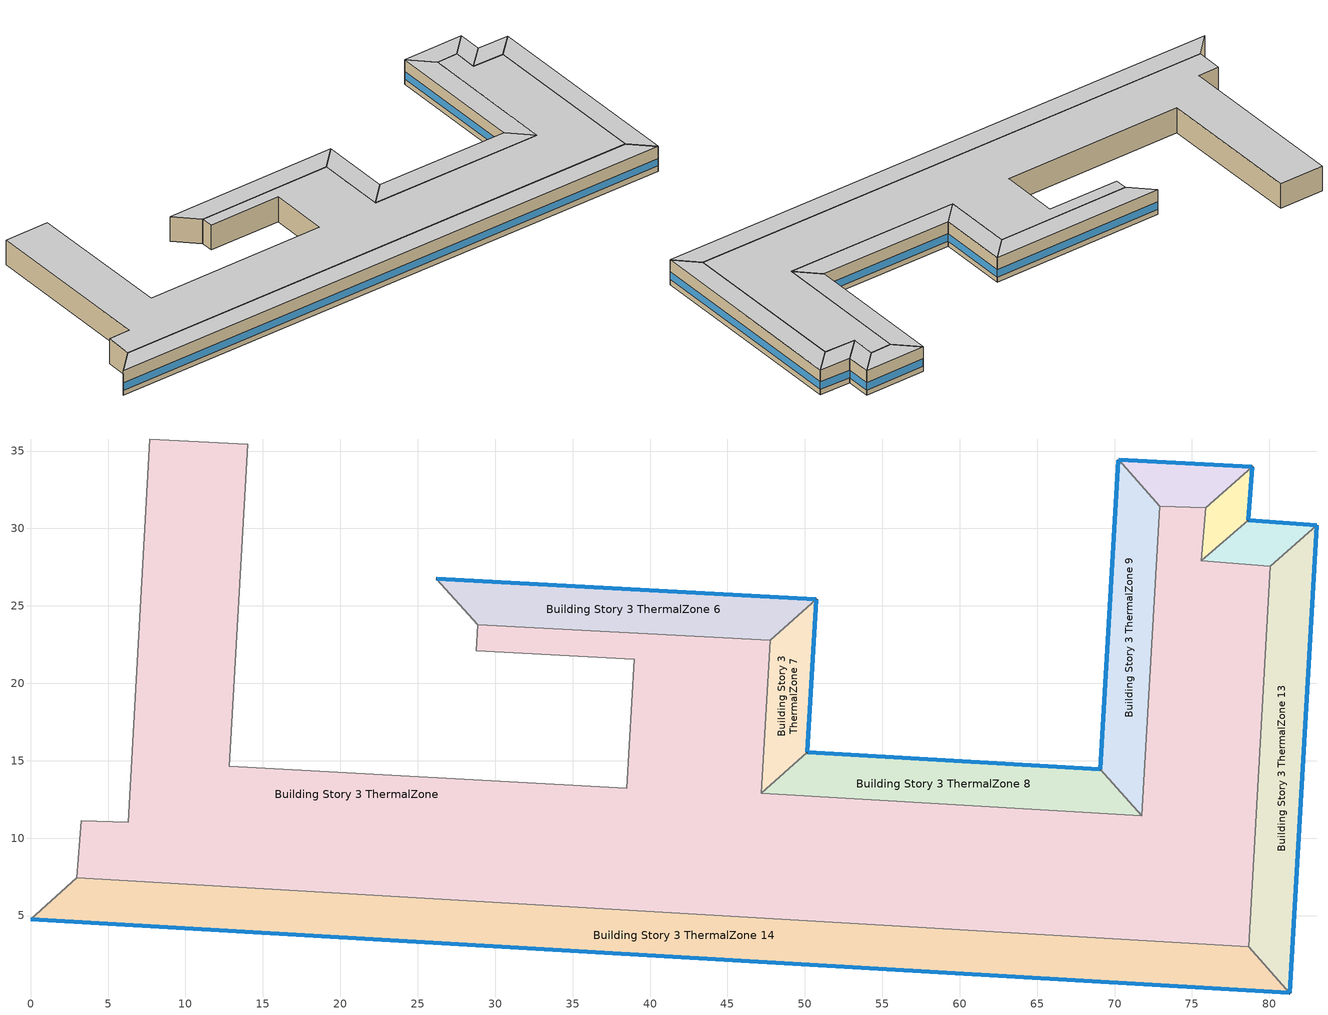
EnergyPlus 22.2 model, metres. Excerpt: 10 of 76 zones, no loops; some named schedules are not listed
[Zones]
Building Story 3 ThermalZone
 floor adiabatic (Typical Interior Ceiling): 14.02,35.43 12.84,14.66 38.5,13.22 39,21.54 28.77,22.1 28.88,23.78 47.76,22.77 47.17,12.89 71.74,11.45 72.92,31.45 75.88,31.34 75.6,27.93 80.06,27.57 78.65,2.99 2.99,7.43 3.27,11.14 6.29,11.04 7.69,35.78 z7.2
 wall adiabatic (Typical Interior Wall): 12.84,14.66 14.02,35.43 7.69,35.78 6.29,11.04 3.27,11.14 2.99,7.43 78.65,2.99 80.06,27.57 75.6,27.93 75.88,31.34 72.92,31.45 71.74,11.45 47.17,12.89 47.76,22.77 28.88,23.78 28.77,22.1 39,21.54 38.5,13.22 12.84,14.66 z7.2:10.8
 ceiling adiabatic (Typical Interior Ceiling): 7.69,35.78 6.29,11.04 3.27,11.14 2.99,7.43 78.65,2.99 80.06,27.57 75.6,27.93 75.88,31.34 72.92,31.45 71.74,11.45 47.17,12.89 47.76,22.77 28.88,23.78 28.77,22.1 39,21.54 38.5,13.22 12.84,14.66 14.02,35.43 z10.8
Building Story 3 ThermalZone 10
 floor adiabatic (Typical Interior Ceiling): 70.26,34.43 78.88,33.98 75.88,31.34 72.92,31.45 z7.2
 wall outside (Typical Insulated Steel Framed Exterior Wall R-12.99): 78.88,33.98 70.26,34.43 z7.2:10.8
 wall adiabatic (Typical Interior Wall): 70.26,34.43 72.92,31.45 75.88,31.34 78.88,33.98 z7.2:10.8
 window (U 0.55 SHGC 0.25): 78.85,33.99 70.28,34.43 z7.96:9.05
 ceiling adiabatic (Typical Interior Ceiling): 72.92,31.45 75.88,31.34 78.88,33.98 70.26,34.43 z10.8
Building Story 3 ThermalZone 11
 floor adiabatic (Typical Interior Ceiling): 78.88,33.98 78.63,30.54 75.6,27.93 75.88,31.34 z7.2
 wall outside (Typical Insulated Steel Framed Exterior Wall R-12.99): 78.63,30.54 78.88,33.98 z7.2:10.8
 wall adiabatic (Typical Interior Wall): 78.88,33.98 75.88,31.34 75.6,27.93 78.63,30.54 z7.2:10.8
 window (U 0.55 SHGC 0.25): 78.63,30.57 78.88,33.96 z7.96:9.06
 ceiling adiabatic (Typical Interior Ceiling): 75.88,31.34 75.6,27.93 78.63,30.54 78.88,33.98 z10.8
Building Story 3 ThermalZone 12
 floor adiabatic (Typical Interior Ceiling): 78.63,30.54 83.07,30.21 80.06,27.57 75.6,27.93 z7.2
 wall outside (Typical Insulated Steel Framed Exterior Wall R-12.99): 83.07,30.21 78.63,30.54 z7.2:10.8
 wall adiabatic (Typical Interior Wall): 78.63,30.54 75.6,27.93 80.06,27.57 83.07,30.21 z7.2:10.8
 window (U 0.55 SHGC 0.25): 83.04,30.21 78.65,30.54 z7.96:9.05
 ceiling adiabatic (Typical Interior Ceiling): 75.6,27.93 80.06,27.57 83.07,30.21 78.63,30.54 z10.8
Building Story 3 ThermalZone 13
 floor adiabatic (Typical Interior Ceiling): 83.07,30.21 81.31,0 78.65,2.99 80.06,27.57 z7.2
 wall outside (Typical Insulated Steel Framed Exterior Wall R-12.99): 81.31,0 83.07,30.21 z7.2:10.8
 wall adiabatic (Typical Interior Wall): 83.07,30.21 80.06,27.57 78.65,2.99 81.31,0 z7.2:10.8
 window (U 0.55 SHGC 0.25): 81.31,0.03 83.07,30.18 z7.96:9.04
 ceiling adiabatic (Typical Interior Ceiling): 80.06,27.57 78.65,2.99 81.31,0 83.07,30.21 z10.8
Building Story 3 ThermalZone 14
 floor adiabatic (Typical Interior Ceiling): 81.31,0 0,4.78 2.99,7.43 78.65,2.99 z7.2
 wall outside (Typical Insulated Steel Framed Exterior Wall R-12.99): 0,4.78 81.31,0 z7.2:10.8
 wall adiabatic (Typical Interior Wall): 81.31,0 78.65,2.99 2.99,7.43 0,4.78 z7.2:10.8
 window (U 0.55 SHGC 0.25): 0.03,4.77 81.28,0 z7.96:9.04
 ceiling adiabatic (Typical Interior Ceiling): 78.65,2.99 2.99,7.43 0,4.78 81.31,0 z10.8
Building Story 3 ThermalZone 6
 floor adiabatic (Typical Interior Ceiling): 26.21,26.77 50.74,25.43 47.76,22.77 28.88,23.78 z7.2
 wall outside (Typical Insulated Steel Framed Exterior Wall R-12.99): 50.74,25.43 26.21,26.77 z7.2:10.8
 wall adiabatic (Typical Interior Wall): 26.21,26.77 28.88,23.78 47.76,22.77 50.74,25.43 z7.2:10.8
 window (U 0.55 SHGC 0.25): 50.72,25.43 26.23,26.76 z7.96:9.04
 ceiling adiabatic (Typical Interior Ceiling): 28.88,23.78 47.76,22.77 50.74,25.43 26.21,26.77 z10.8
Building Story 3 ThermalZone 7
 floor adiabatic (Typical Interior Ceiling): 50.74,25.43 50.16,15.55 47.17,12.89 47.76,22.77 z7.2
 wall outside (Typical Insulated Steel Framed Exterior Wall R-12.99): 50.16,15.55 50.74,25.43 z7.2:10.8
 wall adiabatic (Typical Interior Wall): 50.74,25.43 47.76,22.77 47.17,12.89 50.16,15.55 z7.2:10.8
 window (U 0.55 SHGC 0.25): 50.16,15.57 50.74,25.41 z7.96:9.05
 ceiling adiabatic (Typical Interior Ceiling): 47.76,22.77 47.17,12.89 50.16,15.55 50.74,25.43 z10.8
Building Story 3 ThermalZone 8
 floor adiabatic (Typical Interior Ceiling): 50.16,15.55 69.08,14.44 71.74,11.45 47.17,12.89 z7.2
 wall outside (Typical Insulated Steel Framed Exterior Wall R-12.99): 69.08,14.44 50.16,15.55 z7.2:10.8
 wall adiabatic (Typical Interior Wall): 50.16,15.55 47.17,12.89 71.74,11.45 69.08,14.44 z7.2:10.8
 window (U 0.55 SHGC 0.25): 69.06,14.44 50.18,15.55 z7.96:9.04
 ceiling adiabatic (Typical Interior Ceiling): 47.17,12.89 71.74,11.45 69.08,14.44 50.16,15.55 z10.8
Building Story 3 ThermalZone 9
 floor adiabatic (Typical Interior Ceiling): 69.08,14.44 70.26,34.43 72.92,31.45 71.74,11.45 z7.2
 wall outside (Typical Insulated Steel Framed Exterior Wall R-12.99): 70.26,34.43 69.08,14.44 z7.2:10.8
 wall adiabatic (Typical Interior Wall): 69.08,14.44 71.74,11.45 72.92,31.45 70.26,34.43 z7.2:10.8
 window (U 0.55 SHGC 0.25): 70.25,34.4 69.08,14.46 z7.96:9.04
 ceiling adiabatic (Typical Interior Ceiling): 71.74,11.45 72.92,31.45 70.26,34.43 69.08,14.44 z10.8
[Building]
bld_37: Terrain=City
[Site:Location]
Jack Northrop Fld H_CA_USA: Latitude {deg}=41.3121; Longitude {deg}=-105.582; Time Zone {hr}=-8; Elevation {m}=21
[Site:GroundTemperature:FCfactorMethod]
January Ground Temperature {C}=18.8; February Ground Temperature {C}=14.3; March Ground Temperature {C}=13.6; April Ground Temperature {C}=13.2; May Ground Temperature {C}=13.3; June Ground Temperature {C}=12.6; July Ground Temperature {C}=15.3; August Ground Temperature {C}=15.6; September Ground Temperature {C}=17.7; October Ground Temperature {C}=19.4; November Ground Temperature {C}=19.7; December Ground Temperature {C}=18.5
[Site:WaterMainsTemperature]
Calculation Method=Correlation; Annual Average Outdoor Air Temperature {C}=8.96667; Maximum Difference In Monthly Average Outdoor Air Temperatures {deltaC}=26.2
[SizingPeriod:DesignDay] Day of Month=21; Dry-Bulb Temperature Range Modifier Type=DefaultMultipliers; Humidity Condition Type=Wetbulb; Barometric Pressure {Pa}=98769; Rain Indicator=No; Snow Indicator=No; Daylight Saving Time Indicator=No; Begin Environment Reset Mode=FullResetAtBeginEnvironment
Name | Month | Day Type | Maximum Dry-Bulb Temperature {C} | Daily Dry-Bulb Temperature Range {deltaC} | Wetbulb or DewPoint at Maximum Dry-Bulb {C} | Wind Speed {m/s} | Wind Direction {deg} | Solar Model Indicator | ASHRAE Clear Sky Optical Depth for Beam Irradiance (taub) | ASHRAE Clear Sky Optical Depth for Diffuse Irradiance (taud) | Sky Clearness
Buffalo Niagara Intl Ap Ann Clg .4% Condns DB=>MWB 1 | 7 | SummerDesignDay | 30.3 | 9.3 | 21.8 | 5.7 | 240 | ASHRAETau | 0.462 | 2.001
Buffalo Niagara Intl Ap Ann Clg .4% Condns WB=>MDB 1 | 7 | SummerDesignDay | 27.8 | 9.3 | 23.8 | 5.7 | 240 | ASHRAETau | 0.462 | 2.001
Buffalo Niagara Intl Ap Ann Htg 99.6% Condns DB 1 | 1 | WinterDesignDay | -16.3 | 0 | -16.3 | 5.1 | 270 | ASHRAEClearSky |  |  | 0
[Material] Thermal Absorptance=0.9; Solar Absorptance=0.7
Name | Roughness | Thickness {m} | Conductivity {W/m-K} | Density {kg/m3} | Specific Heat {J/kg-K} | Visible Absorptance
100mm Normalweight concrete floor | MediumRough | 0.1016 | 2.31045 | 2322 | 832.557 | 0.7
25mm Stucco | Smooth | 0.0254 | 0.72 | 1856 | 840 | 0.7
5/8 in. Gypsum Board | MediumSmooth | 0.0159 | 0.16 | 800 | 1090 | 0.7
G01 13mm gypsum board | Smooth | 0.0127 | 0.160031 | 800.001 | 1090.73 | 0.5
Std Wood 6inch 1; Std Wood 6inch 2 | MediumSmooth | 0.15 | 0.12 | 540 | 1210 | 0.7
[Material:NoMass] Roughness=Smooth; Thermal Absorptance=0.9; Solar Absorptance=0.7
Name | Thermal Resistance {m2-K/W} | Visible Absorptance
CP02 CARPET PAD | 0.21648 | 0.8
Typical Insulation R-10.81 | 1.90342 | 0.7
[WindowMaterial:Gas]
Gap_1_W_0_0032: Gas Type=Air; Thickness {m}=0.0032
[WindowMaterial:Glazing] Optical Data Type=SpectralAverage; Infrared Transmittance at Normal Incidence=0; Back Side Infrared Hemispherical Emissivity=0.84; Conductivity {W/m-K}=1; Dirt Correction Factor for Solar and Visible Transmittance=1; Solar Diffusing=No
Name | Thickness {m} | Solar Transmittance at Normal Incidence | Front Side Solar Reflectance at Normal Incidence | Back Side Solar Reflectance at Normal Incidence | Visible Transmittance at Normal Incidence | Front Side Visible Reflectance at Normal Incidence | Back Side Visible Reflectance at Normal Incidence | Front Side Infrared Hemispherical Emissivity
Glass_2022F_LayerAvg | 0.0039 | 0.355897 | 0.394095 | 0.265645 | 0.677694 | 0.042734 | 0.05547 | 0.046
Glass_2175_LayerAvg | 0.0086 | 0.167758 | 0.217606 | 0.437978 | 0.416044 | 0.078729 | 0.10654 | 0.84
[Construction]
InteriorFurnishings 1: Std Wood 6inch 1
InteriorFurnishings 2: Std Wood 6inch 2
Typical Insulated Steel Framed Exterior Wall R-12.99: 25mm Stucco, 5/8 in. Gypsum Board, Typical Insulation R-10.81, 5/8 in. Gypsum Board
Typical Interior Ceiling: CP02 CARPET PAD, 100mm Normalweight concrete floor
Typical Interior Wall: G01 13mm gypsum board, G01 13mm gypsum board
U 0.55 SHGC 0.25: Glass_2175_LayerAvg, Gap_1_W_0_0032, Glass_2022F_LayerAvg
[Zone] Multiplier=1; Part of Total Floor Area=Yes
Building Story 3 ThermalZone; Building Story 3 ThermalZone 10; Building Story 3 ThermalZone 11; Building Story 3 ThermalZone 12; Building Story 3 ThermalZone 13; Building Story 3 ThermalZone 14; Building Story 3 ThermalZone 6; Building Story 3 ThermalZone 7; Building Story 3 ThermalZone 8; Building Story 3 ThermalZone 9
[Space] Space Type=Story Mid2 Blended Space Type
Name | Zone
Building Story 3 Space | Building Story 3 ThermalZone
Building Story 3 Space 10 | Building Story 3 ThermalZone 10
Building Story 3 Space 11 | Building Story 3 ThermalZone 11
Building Story 3 Space 12 | Building Story 3 ThermalZone 12
Building Story 3 Space 13 | Building Story 3 ThermalZone 13
Building Story 3 Space 14 | Building Story 3 ThermalZone 14
Building Story 3 Space 6 | Building Story 3 ThermalZone 6
Building Story 3 Space 7 | Building Story 3 ThermalZone 7
Building Story 3 Space 8 | Building Story 3 ThermalZone 8
Building Story 3 Space 9 | Building Story 3 ThermalZone 9
[SpaceList]
Story Mid2 Blended Space Type: Building Story 3 Space 6, Building Story 3 Space 9, Building Story 3 Space 14, Building Story 3 Space 16, Building Story 3 Space 17, Building Story 3 Space 15, Building Story 3 Space 8, Building Story 3 Space 3, Building Story 3 Space 7, Building Story 3 Space 5, Building Story 3 Space 4, Building Story 3 Space 11, Building Story 3 Space 10, Building Story 3 Space 2, Building Story 3 Space 13, Building Story 3 Space 18, Building Story 3 Space 1, Building Story 3 Space, Building Story 3 Space 12
[InternalMass]
Name | Construction | Zone or ZoneList | Space or SpaceList | Surface Area {m2}
Building Story 3 Space 6 Office WholeBuilding - Lg Office A  - Story Mid2 Mass; Building Story 3 Space 6 Office WholeBuilding - Lg Office C  - Story Mid2 Mass | InteriorFurnishings 1 | Building Story 3 ThermalZone 6 | Building Story 3 Space 6 | 7.6112
Building Story 3 Space 9 Office WholeBuilding - Lg Office A  - Story Mid2 Mass; Building Story 3 Space 9 Office WholeBuilding - Lg Office C  - Story Mid2 Mass | InteriorFurnishings 1 | Building Story 3 ThermalZone 9 | Building Story 3 Space 9 | 7.03022
Building Story 3 Space 14 Office WholeBuilding - Lg Office A  - Story Mid2 Mass; Building Story 3 Space 14 Office WholeBuilding - Lg Office C  - Story Mid2 Mass | InteriorFurnishings 1 | Building Story 3 ThermalZone 14 | Building Story 3 Space 14 | 27.5058
Building Story 3 Space 8 Office WholeBuilding - Lg Office A  - Story Mid2 Mass; Building Story 3 Space 8 Office WholeBuilding - Lg Office C  - Story Mid2 Mass | InteriorFurnishings 1 | Building Story 3 ThermalZone 8 | Building Story 3 Space 8 | 7.62982
Building Story 3 Space 7 Office WholeBuilding - Lg Office A  - Story Mid2 Mass; Building Story 3 Space 7 Office WholeBuilding - Lg Office C  - Story Mid2 Mass | InteriorFurnishings 1 | Building Story 3 ThermalZone 7 | Building Story 3 Space 7 | 3.46132
Building Story 3 Space 11 Office WholeBuilding - Lg Office A  - Story Mid2 Mass; Building Story 3 Space 11 Office WholeBuilding - Lg Office C  - Story Mid2 Mass | InteriorFurnishings 1 | Building Story 3 ThermalZone 11 | Building Story 3 Space 11 | 1.19166
Building Story 3 Space 10 Office WholeBuilding - Lg Office A  - Story Mid2 Mass; Building Story 3 Space 10 Office WholeBuilding - Lg Office C  - Story Mid2 Mass | InteriorFurnishings 1 | Building Story 3 ThermalZone 10 | Building Story 3 Space 10 | 2.0235
Building Story 3 Space 13 Office WholeBuilding - Lg Office A  - Story Mid2 Mass; Building Story 3 Space 13 Office WholeBuilding - Lg Office C  - Story Mid2 Mass | InteriorFurnishings 1 | Building Story 3 ThermalZone 13 | Building Story 3 Space 13 | 9.65132
Building Story 3 Space Office WholeBuilding - Lg Office A  - Story Mid2 Mass; Building Story 3 Space Office WholeBuilding - Lg Office C  - Story Mid2 Mass | InteriorFurnishings 1 | Building Story 3 ThermalZone | Building Story 3 Space | 118.441
Building Story 3 Space 12 Office WholeBuilding - Lg Office A  - Story Mid2 Mass; Building Story 3 Space 12 Office WholeBuilding - Lg Office C  - Story Mid2 Mass | InteriorFurnishings 1 | Building Story 3 ThermalZone 12 | Building Story 3 Space 12 | 1.57352
Building Story 3 Space 6 Office WholeBuilding - Lg Office A end_a - Story Mid2 Mass; Building Story 3 Space 6 Office WholeBuilding - Lg Office C end_a - Story Mid2 Mass | InteriorFurnishings 1 | Building Story 3 ThermalZone 6 | Building Story 3 Space 6 | 1.42166
Building Story 3 Space 9 Office WholeBuilding - Lg Office A end_a - Story Mid2 Mass; Building Story 3 Space 9 Office WholeBuilding - Lg Office C end_a - Story Mid2 Mass | InteriorFurnishings 1 | Building Story 3 ThermalZone 9 | Building Story 3 Space 9 | 1.31314
Building Story 3 Space 14 Office WholeBuilding - Lg Office A end_a - Story Mid2 Mass; Building Story 3 Space 14 Office WholeBuilding - Lg Office C end_a - Story Mid2 Mass | InteriorFurnishings 1 | Building Story 3 ThermalZone 14 | Building Story 3 Space 14 | 5.13768
Building Story 3 Space 8 Office WholeBuilding - Lg Office A end_a - Story Mid2 Mass; Building Story 3 Space 8 Office WholeBuilding - Lg Office C end_a - Story Mid2 Mass | InteriorFurnishings 1 | Building Story 3 ThermalZone 8 | Building Story 3 Space 8 | 1.42514
Building Story 3 Space 7 Office WholeBuilding - Lg Office A end_a - Story Mid2 Mass; Building Story 3 Space 7 Office WholeBuilding - Lg Office C end_a - Story Mid2 Mass | InteriorFurnishings 1 | Building Story 3 ThermalZone 7 | Building Story 3 Space 7 | 0.646523
Building Story 3 Space 11 Office WholeBuilding - Lg Office A end_a - Story Mid2 Mass; Building Story 3 Space 11 Office WholeBuilding - Lg Office C end_a - Story Mid2 Mass | InteriorFurnishings 1 | Building Story 3 ThermalZone 11 | Building Story 3 Space 11 | 0.222585
Building Story 3 Space 10 Office WholeBuilding - Lg Office A end_a - Story Mid2 Mass; Building Story 3 Space 10 Office WholeBuilding - Lg Office C end_a - Story Mid2 Mass | InteriorFurnishings 1 | Building Story 3 ThermalZone 10 | Building Story 3 Space 10 | 0.37796
Building Story 3 Space 13 Office WholeBuilding - Lg Office A end_a - Story Mid2 Mass; Building Story 3 Space 13 Office WholeBuilding - Lg Office C end_a - Story Mid2 Mass | InteriorFurnishings 1 | Building Story 3 ThermalZone 13 | Building Story 3 Space 13 | 1.80273
Building Story 3 Space Office WholeBuilding - Lg Office A end_a - Story Mid2 Mass; Building Story 3 Space Office WholeBuilding - Lg Office C end_a - Story Mid2 Mass | InteriorFurnishings 1 | Building Story 3 ThermalZone | Building Story 3 Space | 22.123
Building Story 3 Space 12 Office WholeBuilding - Lg Office A end_a - Story Mid2 Mass; Building Story 3 Space 12 Office WholeBuilding - Lg Office C end_a - Story Mid2 Mass | InteriorFurnishings 1 | Building Story 3 ThermalZone 12 | Building Story 3 Space 12 | 0.29391
Building Story 3 Space 6 Office WholeBuilding - Lg Office B  - Story Mid2 Mass | InteriorFurnishings 1 | Building Story 3 ThermalZone 6 | Building Story 3 Space 6 | 42.5631
Building Story 3 Space 9 Office WholeBuilding - Lg Office B  - Story Mid2 Mass | InteriorFurnishings 1 | Building Story 3 ThermalZone 9 | Building Story 3 Space 9 | 39.3142
Building Story 3 Space 14 Office WholeBuilding - Lg Office B  - Story Mid2 Mass | InteriorFurnishings 1 | Building Story 3 ThermalZone 14 | Building Story 3 Space 14 | 153.817
Building Story 3 Space 8 Office WholeBuilding - Lg Office B  - Story Mid2 Mass | InteriorFurnishings 1 | Building Story 3 ThermalZone 8 | Building Story 3 Space 8 | 42.6673
Building Story 3 Space 7 Office WholeBuilding - Lg Office B  - Story Mid2 Mass | InteriorFurnishings 1 | Building Story 3 ThermalZone 7 | Building Story 3 Space 7 | 19.3563
Building Story 3 Space 11 Office WholeBuilding - Lg Office B  - Story Mid2 Mass | InteriorFurnishings 1 | Building Story 3 ThermalZone 11 | Building Story 3 Space 11 | 6.66399
Building Story 3 Space 10 Office WholeBuilding - Lg Office B  - Story Mid2 Mass | InteriorFurnishings 1 | Building Story 3 ThermalZone 10 | Building Story 3 Space 10 | 11.3158
Building Story 3 Space 13 Office WholeBuilding - Lg Office B  - Story Mid2 Mass | InteriorFurnishings 1 | Building Story 3 ThermalZone 13 | Building Story 3 Space 13 | 53.9719
Building Story 3 Space Office WholeBuilding - Lg Office B  - Story Mid2 Mass | InteriorFurnishings 1 | Building Story 3 ThermalZone | Building Story 3 Space | 662.341
Building Story 3 Space 12 Office WholeBuilding - Lg Office B  - Story Mid2 Mass | InteriorFurnishings 1 | Building Story 3 ThermalZone 12 | Building Story 3 Space 12 | 8.79938
Building Story 3 Space 6 Office WholeBuilding - Lg Office B end_a - Story Mid2 Mass | InteriorFurnishings 1 | Building Story 3 ThermalZone 6 | Building Story 3 Space 6 | 7.95017
Building Story 3 Space 9 Office WholeBuilding - Lg Office B end_a - Story Mid2 Mass | InteriorFurnishings 1 | Building Story 3 ThermalZone 9 | Building Story 3 Space 9 | 7.34332
Building Story 3 Space 14 Office WholeBuilding - Lg Office B end_a - Story Mid2 Mass | InteriorFurnishings 1 | Building Story 3 ThermalZone 14 | Building Story 3 Space 14 | 28.7308
Building Story 3 Space 8 Office WholeBuilding - Lg Office B end_a - Story Mid2 Mass | InteriorFurnishings 1 | Building Story 3 ThermalZone 8 | Building Story 3 Space 8 | 7.96963
Building Story 3 Space 7 Office WholeBuilding - Lg Office B end_a - Story Mid2 Mass | InteriorFurnishings 1 | Building Story 3 ThermalZone 7 | Building Story 3 Space 7 | 3.61547
Building Story 3 Space 11 Office WholeBuilding - Lg Office B end_a - Story Mid2 Mass | InteriorFurnishings 1 | Building Story 3 ThermalZone 11 | Building Story 3 Space 11 | 1.24474
Building Story 3 Space 10 Office WholeBuilding - Lg Office B end_a - Story Mid2 Mass | InteriorFurnishings 1 | Building Story 3 ThermalZone 10 | Building Story 3 Space 10 | 2.11362
Building Story 3 Space 13 Office WholeBuilding - Lg Office B end_a - Story Mid2 Mass | InteriorFurnishings 1 | Building Story 3 ThermalZone 13 | Building Story 3 Space 13 | 10.0812
Building Story 3 Space Office WholeBuilding - Lg Office B end_a - Story Mid2 Mass | InteriorFurnishings 1 | Building Story 3 ThermalZone | Building Story 3 Space | 123.716
Building Story 3 Space 12 Office WholeBuilding - Lg Office B end_a - Story Mid2 Mass | InteriorFurnishings 1 | Building Story 3 ThermalZone 12 | Building Story 3 Space 12 | 1.6436
Building Story 3 Space 6 SecondarySchool Classroom A  - Story Mid2 Mass; Building Story 3 Space 6 SecondarySchool Classroom C  - Story Mid2 Mass | InteriorFurnishings 1 | Building Story 3 ThermalZone 6 | Building Story 3 Space 6 | 12.77
Building Story 3 Space 9 SecondarySchool Classroom A  - Story Mid2 Mass; Building Story 3 Space 9 SecondarySchool Classroom C  - Story Mid2 Mass | InteriorFurnishings 1 | Building Story 3 ThermalZone 9 | Building Story 3 Space 9 | 11.7953
Building Story 3 Space 14 SecondarySchool Classroom A  - Story Mid2 Mass; Building Story 3 Space 14 SecondarySchool Classroom C  - Story Mid2 Mass | InteriorFurnishings 1 | Building Story 3 ThermalZone 14 | Building Story 3 Space 14 | 46.149
Building Story 3 Space 8 SecondarySchool Classroom A  - Story Mid2 Mass; Building Story 3 Space 8 SecondarySchool Classroom C  - Story Mid2 Mass | InteriorFurnishings 1 | Building Story 3 ThermalZone 8 | Building Story 3 Space 8 | 12.8013
Building Story 3 Space 7 SecondarySchool Classroom A  - Story Mid2 Mass; Building Story 3 Space 7 SecondarySchool Classroom C  - Story Mid2 Mass | InteriorFurnishings 1 | Building Story 3 ThermalZone 7 | Building Story 3 Space 7 | 5.80738
Building Story 3 Space 11 SecondarySchool Classroom A  - Story Mid2 Mass; Building Story 3 Space 11 SecondarySchool Classroom C  - Story Mid2 Mass | InteriorFurnishings 1 | Building Story 3 ThermalZone 11 | Building Story 3 Space 11 | 1.99937
Building Story 3 Space 10 SecondarySchool Classroom A  - Story Mid2 Mass; Building Story 3 Space 10 SecondarySchool Classroom C  - Story Mid2 Mass | InteriorFurnishings 1 | Building Story 3 ThermalZone 10 | Building Story 3 Space 10 | 3.39502
Building Story 3 Space 13 SecondarySchool Classroom A  - Story Mid2 Mass; Building Story 3 Space 13 SecondarySchool Classroom C  - Story Mid2 Mass | InteriorFurnishings 1 | Building Story 3 ThermalZone 13 | Building Story 3 Space 13 | 16.1929
Building Story 3 Space SecondarySchool Classroom A  - Story Mid2 Mass; Building Story 3 Space SecondarySchool Classroom C  - Story Mid2 Mass | InteriorFurnishings 1 | Building Story 3 ThermalZone | Building Story 3 Space | 198.719
Building Story 3 Space 12 SecondarySchool Classroom A  - Story Mid2 Mass; Building Story 3 Space 12 SecondarySchool Classroom C  - Story Mid2 Mass | InteriorFurnishings 1 | Building Story 3 ThermalZone 12 | Building Story 3 Space 12 | 2.64004
Building Story 3 Space 6 SecondarySchool Classroom A end_b - Story Mid2 Mass; Building Story 3 Space 6 SecondarySchool Classroom C end_b - Story Mid2 Mass | InteriorFurnishings 1 | Building Story 3 ThermalZone 6 | Building Story 3 Space 6 | 3.16519
Building Story 3 Space 9 SecondarySchool Classroom A end_b - Story Mid2 Mass; Building Story 3 Space 9 SecondarySchool Classroom C end_b - Story Mid2 Mass | InteriorFurnishings 1 | Building Story 3 ThermalZone 9 | Building Story 3 Space 9 | 2.92358
Building Story 3 Space 14 SecondarySchool Classroom A end_b - Story Mid2 Mass; Building Story 3 Space 14 SecondarySchool Classroom C end_b - Story Mid2 Mass | InteriorFurnishings 1 | Building Story 3 ThermalZone 14 | Building Story 3 Space 14 | 11.4385
Building Story 3 Space 8 SecondarySchool Classroom A end_b - Story Mid2 Mass; Building Story 3 Space 8 SecondarySchool Classroom C end_b - Story Mid2 Mass | InteriorFurnishings 1 | Building Story 3 ThermalZone 8 | Building Story 3 Space 8 | 3.17293
Building Story 3 Space 7 SecondarySchool Classroom A end_b - Story Mid2 Mass; Building Story 3 Space 7 SecondarySchool Classroom C end_b - Story Mid2 Mass | InteriorFurnishings 1 | Building Story 3 ThermalZone 7 | Building Story 3 Space 7 | 1.43942
Building Story 3 Space 11 SecondarySchool Classroom A end_b - Story Mid2 Mass; Building Story 3 Space 11 SecondarySchool Classroom C end_b - Story Mid2 Mass | InteriorFurnishings 1 | Building Story 3 ThermalZone 11 | Building Story 3 Space 11 | 0.495565
Building Story 3 Space 10 SecondarySchool Classroom A end_b - Story Mid2 Mass; Building Story 3 Space 10 SecondarySchool Classroom C end_b - Story Mid2 Mass | InteriorFurnishings 1 | Building Story 3 ThermalZone 10 | Building Story 3 Space 10 | 0.841492
Building Story 3 Space 13 SecondarySchool Classroom A end_b - Story Mid2 Mass; Building Story 3 Space 13 SecondarySchool Classroom C end_b - Story Mid2 Mass | InteriorFurnishings 1 | Building Story 3 ThermalZone 13 | Building Story 3 Space 13 | 4.01359
Building Story 3 Space SecondarySchool Classroom A end_b - Story Mid2 Mass; Building Story 3 Space SecondarySchool Classroom C end_b - Story Mid2 Mass | InteriorFurnishings 1 | Building Story 3 ThermalZone | Building Story 3 Space | 49.2547
Building Story 3 Space 12 SecondarySchool Classroom A end_b - Story Mid2 Mass; Building Story 3 Space 12 SecondarySchool Classroom C end_b - Story Mid2 Mass | InteriorFurnishings 1 | Building Story 3 ThermalZone 12 | Building Story 3 Space 12 | 0.654363
Building Story 3 Space 6 SecondarySchool Corridor B  - Story Mid2 Mass | InteriorFurnishings 1 | Building Story 3 ThermalZone 6 | Building Story 3 Space 6 | 18.0065
Building Story 3 Space 9 SecondarySchool Corridor B  - Story Mid2 Mass | InteriorFurnishings 1 | Building Story 3 ThermalZone 9 | Building Story 3 Space 9 | 16.6321
Building Story 3 Space 14 SecondarySchool Corridor B  - Story Mid2 Mass | InteriorFurnishings 1 | Building Story 3 ThermalZone 14 | Building Story 3 Space 14 | 65.073
Building Story 3 Space 8 SecondarySchool Corridor B  - Story Mid2 Mass | InteriorFurnishings 1 | Building Story 3 ThermalZone 8 | Building Story 3 Space 8 | 18.0506
Building Story 3 Space 7 SecondarySchool Corridor B  - Story Mid2 Mass | InteriorFurnishings 1 | Building Story 3 ThermalZone 7 | Building Story 3 Space 7 | 8.18876
Building Story 3 Space 11 SecondarySchool Corridor B  - Story Mid2 Mass | InteriorFurnishings 1 | Building Story 3 ThermalZone 11 | Building Story 3 Space 11 | 2.81923
Building Story 3 Space 10 SecondarySchool Corridor B  - Story Mid2 Mass | InteriorFurnishings 1 | Building Story 3 ThermalZone 10 | Building Story 3 Space 10 | 4.78718
Building Story 3 Space 13 SecondarySchool Corridor B  - Story Mid2 Mass | InteriorFurnishings 1 | Building Story 3 ThermalZone 13 | Building Story 3 Space 13 | 22.833
Building Story 3 Space SecondarySchool Corridor B  - Story Mid2 Mass | InteriorFurnishings 1 | Building Story 3 ThermalZone | Building Story 3 Space | 280.206
Building Story 3 Space 12 SecondarySchool Corridor B  - Story Mid2 Mass | InteriorFurnishings 1 | Building Story 3 ThermalZone 12 | Building Story 3 Space 12 | 3.72262
Building Story 3 Space 6 SecondarySchool Corridor B end_b - Story Mid2 Mass | InteriorFurnishings 1 | Building Story 3 ThermalZone 6 | Building Story 3 Space 6 | 4.46311
Building Story 3 Space 9 SecondarySchool Corridor B end_b - Story Mid2 Mass | InteriorFurnishings 1 | Building Story 3 ThermalZone 9 | Building Story 3 Space 9 | 4.12244
Building Story 3 Space 14 SecondarySchool Corridor B end_b - Story Mid2 Mass | InteriorFurnishings 1 | Building Story 3 ThermalZone 14 | Building Story 3 Space 14 | 16.1291
Building Story 3 Space 8 SecondarySchool Corridor B end_b - Story Mid2 Mass | InteriorFurnishings 1 | Building Story 3 ThermalZone 8 | Building Story 3 Space 8 | 4.47404
Building Story 3 Space 7 SecondarySchool Corridor B end_b - Story Mid2 Mass | InteriorFurnishings 1 | Building Story 3 ThermalZone 7 | Building Story 3 Space 7 | 2.02967
Building Story 3 Space 11 SecondarySchool Corridor B end_b - Story Mid2 Mass | InteriorFurnishings 1 | Building Story 3 ThermalZone 11 | Building Story 3 Space 11 | 0.698777
Building Story 3 Space 10 SecondarySchool Corridor B end_b - Story Mid2 Mass | InteriorFurnishings 1 | Building Story 3 ThermalZone 10 | Building Story 3 Space 10 | 1.18656
Building Story 3 Space 13 SecondarySchool Corridor B end_b - Story Mid2 Mass | InteriorFurnishings 1 | Building Story 3 ThermalZone 13 | Building Story 3 Space 13 | 5.65942
Building Story 3 Space SecondarySchool Corridor B end_b - Story Mid2 Mass | InteriorFurnishings 1 | Building Story 3 ThermalZone | Building Story 3 Space | 69.4522
Building Story 3 Space 12 SecondarySchool Corridor B end_b - Story Mid2 Mass | InteriorFurnishings 1 | Building Story 3 ThermalZone 12 | Building Story 3 Space 12 | 0.922692
Building Story 3 Space Mass | InteriorFurnishings 2 | Building Story 3 ThermalZone | Building Story 3 Space | 1912.79
Building Story 3 Space 10 Mass | InteriorFurnishings 2 | Building Story 3 ThermalZone 10 | Building Story 3 Space 10 | 32.6791
Building Story 3 Space 11 Mass | InteriorFurnishings 2 | Building Story 3 ThermalZone 11 | Building Story 3 Space 11 | 19.2451
Building Story 3 Space 12 Mass | InteriorFurnishings 2 | Building Story 3 ThermalZone 12 | Building Story 3 Space 12 | 25.412
Building Story 3 Space 13 Mass | InteriorFurnishings 2 | Building Story 3 ThermalZone 13 | Building Story 3 Space 13 | 155.867
Building Story 3 Space 14 Mass | InteriorFurnishings 2 | Building Story 3 ThermalZone 14 | Building Story 3 Space 14 | 444.212
Building Story 3 Space 6 Mass | InteriorFurnishings 2 | Building Story 3 ThermalZone 6 | Building Story 3 Space 6 | 122.919
Building Story 3 Space 7 Mass | InteriorFurnishings 2 | Building Story 3 ThermalZone 7 | Building Story 3 Space 7 | 55.8995
Building Story 3 Space 8 Mass | InteriorFurnishings 2 | Building Story 3 ThermalZone 8 | Building Story 3 Space 8 | 123.22
Building Story 3 Space 9 Mass | InteriorFurnishings 2 | Building Story 3 ThermalZone 9 | Building Story 3 Space 9 | 113.536
[Lights] Zone or ZoneList or Space or SpaceList=Story Mid2 Blended Space Type; Design Level Calculation Method=Watts/Area; Return Air Fraction=0; Fraction Visible=0.2; Fraction Replaceable=1
Name | Schedule | Watts per Zone Floor Area {W/m2} | Fraction Radiant
Office WholeBuilding - Lg Office Lights 1 | OfficeLarge BLDG_LIGHT_SCH_2013 | 4.92443 | 0.7
SecondarySchool Classroom Lights 2 | SchoolSecondary BLDG_LIGHT_CLASSROOM_SCH_2013 | 3.46067 | 0.37
SecondarySchool Corridor Lights 2 | SchoolSecondary BLDG_LIGHT_CORRIDOR_SCH_2013 | 1.29865 | 0.37
[People] Zone or ZoneList or Space or SpaceList=Story Mid2 Blended Space Type; Number of People Calculation Method=People/Area; Fraction Radiant=0.3; Enable ASHRAE 55 Comfort Warnings=Yes; Mean Radiant Temperature Calculation Type=ZoneAveraged; Work Efficiency Schedule=Work Efficiency Schedule; Clothing Insulation Schedule=Clothing Schedule; Air Velocity Schedule=Air Velocity Schedule; Thermal Comfort Model 1 Type=Fanger
Name | Number of People Schedule | People per Floor Area {person/m2} | Activity Level Schedule
Office WholeBuilding - Lg Office People 1 | OfficeLarge BLDG_OCC_SCH | 0.030027 | OfficeLarge ACTIVITY_SCH
SecondarySchool Classroom People 2 | SchoolSecondary BLDG_OCC_SCH | 0.0976802 | SchoolSecondary ACTIVITY_SCH
[ElectricEquipment] Zone or ZoneList or Space or SpaceList=Story Mid2 Blended Space Type; Design Level Calculation Method=Watts/Area; Fraction Latent=0; Fraction Radiant=0.5; Fraction Lost=0
Name | Schedule | Watts per Zone Floor Area {W/m2}
Office WholeBuilding - Lg Office Elec Equip 1 | OfficeLarge BLDG_EQUIP_SCH | 4.50246
SecondarySchool Classroom Elec Equip 2 | SchoolSecondary BLDG_EQUIP_SCH_2013 | 2.59271
SecondarySchool Corridor Elec Equip 2 | SchoolSecondary BLDG_EQUIP_SCH_2013 | 0.728029
[ZoneInfiltration:DesignFlowRate] Zone or ZoneList or Space or SpaceList=Story Mid2 Blended Space Type; Schedule=Always On Discrete; Design Flow Rate Calculation Method=Flow/ExteriorArea; Constant Term Coefficient=0; Temperature Term Coefficient=0; Velocity Term Coefficient=0.224; Velocity Squared Term Coefficient=0
Name | Flow Rate per Exterior Surface Area {m3/s-m2}
Office WholeBuilding - Lg Office A  - Story Mid2 Infiltration; Office WholeBuilding - Lg Office C  - Story Mid2 Infiltration | 8.03287e-05
Office WholeBuilding - Lg Office A end_a - Story Mid2 Infiltration; Office WholeBuilding - Lg Office C end_a - Story Mid2 Infiltration | 3.00085e-05
Office WholeBuilding - Lg Office B end_a - Story Mid2 Infiltration | 8.39062e-05
SecondarySchool Classroom A  - Story Mid2 Infiltration; SecondarySchool Classroom C  - Story Mid2 Infiltration | 6.05349e-05
SecondarySchool Classroom A end_b - Story Mid2 Infiltration; SecondarySchool Classroom C end_b - Story Mid2 Infiltration | 4.84097e-05
SecondarySchool Corridor B end_b - Story Mid2 Infiltration | 4.71038e-05
[Daylighting:Controls] Lighting Control Type=Stepped; Minimum Input Power Fraction for Continuous or ContinuousOff Dimming Control=0.3; Minimum Light Output Fraction for Continuous or ContinuousOff Dimming Control=0.2; Number of Stepped Control Steps=3; Probability Lighting will be Reset When Needed in Manual Stepped Control=1; Glare Calculation Azimuth Angle of View Direction Clockwise from Zone y-Axis {deg}=-0; Maximum Allowable Discomfort Glare Index=22; Illuminance Setpoint at Reference Point 1 {lux}=377
Name | Zone or Space | Glare Calculation Daylighting Reference Point | Daylighting Reference Point Name 1 | Fraction of Lights Controlled by Reference Point 1 | Daylighting Reference Point Name 2 | Fraction of Lights Controlled by Reference Point 2 | Illuminance Setpoint at Reference Point 2 {lux}
Building Story 3 ThermalZone 13 DaylightingControls | Building Story 3 ThermalZone 13 | Building Story 3 Space 13 Daylt Sensor 1 | Building Story 3 Space 13 Daylt Sensor 1 | 0.457 | Building Story 3 Space 13 Daylt Sensor 2 | 0.105 | 377
Building Story 3 ThermalZone 14 DaylightingControls | Building Story 3 ThermalZone 14 | Building Story 3 Space 14 Daylt Sensor 1 | Building Story 3 Space 14 Daylt Sensor 1 | 0.449 | Building Story 3 Space 14 Daylt Sensor 2 | 0.109 | 377
Building Story 3 ThermalZone 6 DaylightingControls | Building Story 3 ThermalZone 6 | Building Story 3 Space 6 Daylt Sensor 1 | Building Story 3 Space 6 Daylt Sensor 1 | 0.464 | Building Story 3 Space 6 Daylt Sensor 2 | 0.102 | 377
Building Story 3 ThermalZone 7 DaylightingControls | Building Story 3 ThermalZone 7 | Building Story 3 Space 7 Daylt Sensor 1 | Building Story 3 Space 7 Daylt Sensor 1 | 0.434
Building Story 3 ThermalZone 8 DaylightingControls | Building Story 3 ThermalZone 8 | Building Story 3 Space 8 Daylt Sensor 1 | Building Story 3 Space 8 Daylt Sensor 1 | 0.414 | Building Story 3 Space 8 Daylt Sensor 2 | 0.106 | 377
Building Story 3 ThermalZone 9 DaylightingControls | Building Story 3 ThermalZone 9 | Building Story 3 Space 9 Daylt Sensor 1 | Building Story 3 Space 9 Daylt Sensor 1 | 0.437 | Building Story 3 Space 9 Daylt Sensor 2 | 0.104 | 377
[Exterior:Lights] Control Option=AstronomicalClock
Name | Schedule | Design Level {W}
Building Facades | Schedule Ruleset 1 | 854.119
Main Entries | Schedule Ruleset 2 | 240
Other Doors | Schedule Ruleset 2 | 415.535
Parking Areas and Drives | Schedule Ruleset 2 | 7432.4
[Schedule:Week:Daily]
OfficeLarge BLDG_LIGHT_SCH_2013 Week Rule - Jan1-Jan3: OfficeLarge BLDG_LIGHT_SCH_2013 Wkdy Day, OfficeLarge BLDG_LIGHT_SCH_2013 Wkdy Day, OfficeLarge BLDG_LIGHT_SCH_2013 Wkdy Day, OfficeLarge BLDG_LIGHT_SCH_2013 Wkdy Day, OfficeLarge BLDG_LIGHT_SCH_2013 Wkdy Day, OfficeLarge BLDG_LIGHT_SCH_2013 Wkdy Day, OfficeLarge BLDG_LIGHT_SCH_2013 Sat Day, OfficeLarge BLDG_LIGHT_SCH_2013 Default, OfficeLarge BLDG_LIGHT_SCH_2013 Summer Design Day, OfficeLarge BLDG_LIGHT_SCH_2013 Winter Design Day, OfficeLarge BLDG_LIGHT_SCH_2013 Default, OfficeLarge BLDG_LIGHT_SCH_2013 Default
OfficeLarge BLDG_LIGHT_SCH_2013 Week Rule - Jan4-Dec31: OfficeLarge BLDG_LIGHT_SCH_2013 Default, OfficeLarge BLDG_LIGHT_SCH_2013 Wkdy Day, OfficeLarge BLDG_LIGHT_SCH_2013 Wkdy Day, OfficeLarge BLDG_LIGHT_SCH_2013 Wkdy Day, OfficeLarge BLDG_LIGHT_SCH_2013 Wkdy Day, OfficeLarge BLDG_LIGHT_SCH_2013 Wkdy Day, OfficeLarge BLDG_LIGHT_SCH_2013 Sat Day, OfficeLarge BLDG_LIGHT_SCH_2013 Default, OfficeLarge BLDG_LIGHT_SCH_2013 Summer Design Day, OfficeLarge BLDG_LIGHT_SCH_2013 Winter Design Day, OfficeLarge BLDG_LIGHT_SCH_2013 Default, OfficeLarge BLDG_LIGHT_SCH_2013 Default
SchoolSecondary BLDG_LIGHT_CLASSROOM_SCH_2013 Week Rule - Jan1-Jan3: SchoolSecondary BLDG_LIGHT_CLASSROOM_SCH_2013 Wkdy Day, SchoolSecondary BLDG_LIGHT_CLASSROOM_SCH_2013 Wkdy Day, SchoolSecondary BLDG_LIGHT_CLASSROOM_SCH_2013 Wkdy Day, SchoolSecondary BLDG_LIGHT_CLASSROOM_SCH_2013 Wkdy Day, SchoolSecondary BLDG_LIGHT_CLASSROOM_SCH_2013 Wkdy Day, SchoolSecondary BLDG_LIGHT_CLASSROOM_SCH_2013 Wkdy Day, SchoolSecondary BLDG_LIGHT_CLASSROOM_SCH_2013 Wknd Day, SchoolSecondary BLDG_LIGHT_CLASSROOM_SCH_2013 Default, SchoolSecondary BLDG_LIGHT_CLASSROOM_SCH_2013 Summer Design Day, SchoolSecondary BLDG_LIGHT_CLASSROOM_SCH_2013 Winter Design Day, SchoolSecondary BLDG_LIGHT_CLASSROOM_SCH_2013 Default, SchoolSecondary BLDG_LIGHT_CLASSROOM_SCH_2013 Default
SchoolSecondary BLDG_LIGHT_CLASSROOM_SCH_2013 Week Rule - Jan4-Jun27: SchoolSecondary BLDG_LIGHT_CLASSROOM_SCH_2013 Wknd Day, SchoolSecondary BLDG_LIGHT_CLASSROOM_SCH_2013 Wkdy Day, SchoolSecondary BLDG_LIGHT_CLASSROOM_SCH_2013 Wkdy Day, SchoolSecondary BLDG_LIGHT_CLASSROOM_SCH_2013 Wkdy Day, SchoolSecondary BLDG_LIGHT_CLASSROOM_SCH_2013 Wkdy Day, SchoolSecondary BLDG_LIGHT_CLASSROOM_SCH_2013 Wkdy Day, SchoolSecondary BLDG_LIGHT_CLASSROOM_SCH_2013 Wknd Day, SchoolSecondary BLDG_LIGHT_CLASSROOM_SCH_2013 Default, SchoolSecondary BLDG_LIGHT_CLASSROOM_SCH_2013 Summer Design Day, SchoolSecondary BLDG_LIGHT_CLASSROOM_SCH_2013 Winter Design Day, SchoolSecondary BLDG_LIGHT_CLASSROOM_SCH_2013 Default, SchoolSecondary BLDG_LIGHT_CLASSROOM_SCH_2013 Default
SchoolSecondary BLDG_LIGHT_CLASSROOM_SCH_2013 Week Rule - Jun28-Jul4: SchoolSecondary BLDG_LIGHT_CLASSROOM_SCH_2013 Wknd Day, SchoolSecondary BLDG_LIGHT_CLASSROOM_SCH_2013 Wkdy Day, SchoolSecondary BLDG_LIGHT_CLASSROOM_SCH_2013 Wkdy Day, SchoolSecondary BLDG_LIGHT_CLASSROOM_SCH_2013 Wkdy Day 1, SchoolSecondary BLDG_LIGHT_CLASSROOM_SCH_2013 Wkdy Day 1, SchoolSecondary BLDG_LIGHT_CLASSROOM_SCH_2013 Wkdy Day 1, SchoolSecondary BLDG_LIGHT_CLASSROOM_SCH_2013 Wknd Day 1, SchoolSecondary BLDG_LIGHT_CLASSROOM_SCH_2013 Default, SchoolSecondary BLDG_LIGHT_CLASSROOM_SCH_2013 Summer Design Day, SchoolSecondary BLDG_LIGHT_CLASSROOM_SCH_2013 Winter Design Day, SchoolSecondary BLDG_LIGHT_CLASSROOM_SCH_2013 Default, SchoolSecondary BLDG_LIGHT_CLASSROOM_SCH_2013 Default
SchoolSecondary BLDG_LIGHT_CLASSROOM_SCH_2013 Week Rule - Jul5-Aug29: SchoolSecondary BLDG_LIGHT_CLASSROOM_SCH_2013 Wknd Day 1, SchoolSecondary BLDG_LIGHT_CLASSROOM_SCH_2013 Wkdy Day 1, SchoolSecondary BLDG_LIGHT_CLASSROOM_SCH_2013 Wkdy Day 1, SchoolSecondary BLDG_LIGHT_CLASSROOM_SCH_2013 Wkdy Day 1, SchoolSecondary BLDG_LIGHT_CLASSROOM_SCH_2013 Wkdy Day 1, SchoolSecondary BLDG_LIGHT_CLASSROOM_SCH_2013 Wkdy Day 1, SchoolSecondary BLDG_LIGHT_CLASSROOM_SCH_2013 Wknd Day 1, SchoolSecondary BLDG_LIGHT_CLASSROOM_SCH_2013 Default, SchoolSecondary BLDG_LIGHT_CLASSROOM_SCH_2013 Summer Design Day, SchoolSecondary BLDG_LIGHT_CLASSROOM_SCH_2013 Winter Design Day, SchoolSecondary BLDG_LIGHT_CLASSROOM_SCH_2013 Default, SchoolSecondary BLDG_LIGHT_CLASSROOM_SCH_2013 Default
SchoolSecondary BLDG_LIGHT_CLASSROOM_SCH_2013 Week Rule - Aug30-Sep5: SchoolSecondary BLDG_LIGHT_CLASSROOM_SCH_2013 Wknd Day 1, SchoolSecondary BLDG_LIGHT_CLASSROOM_SCH_2013 Wkdy Day 1, SchoolSecondary BLDG_LIGHT_CLASSROOM_SCH_2013 Wkdy Day 2, SchoolSecondary BLDG_LIGHT_CLASSROOM_SCH_2013 Wkdy Day 2, SchoolSecondary BLDG_LIGHT_CLASSROOM_SCH_2013 Wkdy Day 2, SchoolSecondary BLDG_LIGHT_CLASSROOM_SCH_2013 Wkdy Day 2, SchoolSecondary BLDG_LIGHT_CLASSROOM_SCH_2013 Default, SchoolSecondary BLDG_LIGHT_CLASSROOM_SCH_2013 Default, SchoolSecondary BLDG_LIGHT_CLASSROOM_SCH_2013 Summer Design Day, SchoolSecondary BLDG_LIGHT_CLASSROOM_SCH_2013 Winter Design Day, SchoolSecondary BLDG_LIGHT_CLASSROOM_SCH_2013 Default, SchoolSecondary BLDG_LIGHT_CLASSROOM_SCH_2013 Default
SchoolSecondary BLDG_LIGHT_CLASSROOM_SCH_2013 Week Rule - Sep6-Dec31: SchoolSecondary BLDG_LIGHT_CLASSROOM_SCH_2013 Default, SchoolSecondary BLDG_LIGHT_CLASSROOM_SCH_2013 Wkdy Day 2, SchoolSecondary BLDG_LIGHT_CLASSROOM_SCH_2013 Wkdy Day 2, SchoolSecondary BLDG_LIGHT_CLASSROOM_SCH_2013 Wkdy Day 2, SchoolSecondary BLDG_LIGHT_CLASSROOM_SCH_2013 Wkdy Day 2, SchoolSecondary BLDG_LIGHT_CLASSROOM_SCH_2013 Wkdy Day 2, SchoolSecondary BLDG_LIGHT_CLASSROOM_SCH_2013 Default, SchoolSecondary BLDG_LIGHT_CLASSROOM_SCH_2013 Default, SchoolSecondary BLDG_LIGHT_CLASSROOM_SCH_2013 Summer Design Day, SchoolSecondary BLDG_LIGHT_CLASSROOM_SCH_2013 Winter Design Day, SchoolSecondary BLDG_LIGHT_CLASSROOM_SCH_2013 Default, SchoolSecondary BLDG_LIGHT_CLASSROOM_SCH_2013 Default
SchoolSecondary BLDG_LIGHT_CORRIDOR_SCH_2013 Week Rule - Jan1-Jan3: SchoolSecondary BLDG_LIGHT_CORRIDOR_SCH_2013 Wkdy Day, SchoolSecondary BLDG_LIGHT_CORRIDOR_SCH_2013 Wkdy Day, SchoolSecondary BLDG_LIGHT_CORRIDOR_SCH_2013 Wkdy Day, SchoolSecondary BLDG_LIGHT_CORRIDOR_SCH_2013 Wkdy Day, SchoolSecondary BLDG_LIGHT_CORRIDOR_SCH_2013 Wkdy Day, SchoolSecondary BLDG_LIGHT_CORRIDOR_SCH_2013 Wkdy Day, SchoolSecondary BLDG_LIGHT_CORRIDOR_SCH_2013 Wknd Day, SchoolSecondary BLDG_LIGHT_CORRIDOR_SCH_2013 Default, SchoolSecondary BLDG_LIGHT_CORRIDOR_SCH_2013 Summer Design Day, SchoolSecondary BLDG_LIGHT_CORRIDOR_SCH_2013 Winter Design Day, SchoolSecondary BLDG_LIGHT_CORRIDOR_SCH_2013 Default, SchoolSecondary BLDG_LIGHT_CORRIDOR_SCH_2013 Default
SchoolSecondary BLDG_LIGHT_CORRIDOR_SCH_2013 Week Rule - Jan4-Jun27: SchoolSecondary BLDG_LIGHT_CORRIDOR_SCH_2013 Wknd Day, SchoolSecondary BLDG_LIGHT_CORRIDOR_SCH_2013 Wkdy Day, SchoolSecondary BLDG_LIGHT_CORRIDOR_SCH_2013 Wkdy Day, SchoolSecondary BLDG_LIGHT_CORRIDOR_SCH_2013 Wkdy Day, SchoolSecondary BLDG_LIGHT_CORRIDOR_SCH_2013 Wkdy Day, SchoolSecondary BLDG_LIGHT_CORRIDOR_SCH_2013 Wkdy Day, SchoolSecondary BLDG_LIGHT_CORRIDOR_SCH_2013 Wknd Day, SchoolSecondary BLDG_LIGHT_CORRIDOR_SCH_2013 Default, SchoolSecondary BLDG_LIGHT_CORRIDOR_SCH_2013 Summer Design Day, SchoolSecondary BLDG_LIGHT_CORRIDOR_SCH_2013 Winter Design Day, SchoolSecondary BLDG_LIGHT_CORRIDOR_SCH_2013 Default, SchoolSecondary BLDG_LIGHT_CORRIDOR_SCH_2013 Default
SchoolSecondary BLDG_LIGHT_CORRIDOR_SCH_2013 Week Rule - Jun28-Jul4: SchoolSecondary BLDG_LIGHT_CORRIDOR_SCH_2013 Wknd Day, SchoolSecondary BLDG_LIGHT_CORRIDOR_SCH_2013 Wkdy Day, SchoolSecondary BLDG_LIGHT_CORRIDOR_SCH_2013 Wkdy Day, SchoolSecondary BLDG_LIGHT_CORRIDOR_SCH_2013 Wkdy Day 1, SchoolSecondary BLDG_LIGHT_CORRIDOR_SCH_2013 Wkdy Day 1, SchoolSecondary BLDG_LIGHT_CORRIDOR_SCH_2013 Wkdy Day 1, SchoolSecondary BLDG_LIGHT_CORRIDOR_SCH_2013 Wknd Day 1, SchoolSecondary BLDG_LIGHT_CORRIDOR_SCH_2013 Default, SchoolSecondary BLDG_LIGHT_CORRIDOR_SCH_2013 Summer Design Day, SchoolSecondary BLDG_LIGHT_CORRIDOR_SCH_2013 Winter Design Day, SchoolSecondary BLDG_LIGHT_CORRIDOR_SCH_2013 Default, SchoolSecondary BLDG_LIGHT_CORRIDOR_SCH_2013 Default
SchoolSecondary BLDG_LIGHT_CORRIDOR_SCH_2013 Week Rule - Jul5-Aug29: SchoolSecondary BLDG_LIGHT_CORRIDOR_SCH_2013 Wknd Day 1, SchoolSecondary BLDG_LIGHT_CORRIDOR_SCH_2013 Wkdy Day 1, SchoolSecondary BLDG_LIGHT_CORRIDOR_SCH_2013 Wkdy Day 1, SchoolSecondary BLDG_LIGHT_CORRIDOR_SCH_2013 Wkdy Day 1, SchoolSecondary BLDG_LIGHT_CORRIDOR_SCH_2013 Wkdy Day 1, SchoolSecondary BLDG_LIGHT_CORRIDOR_SCH_2013 Wkdy Day 1, SchoolSecondary BLDG_LIGHT_CORRIDOR_SCH_2013 Wknd Day 1, SchoolSecondary BLDG_LIGHT_CORRIDOR_SCH_2013 Default, SchoolSecondary BLDG_LIGHT_CORRIDOR_SCH_2013 Summer Design Day, SchoolSecondary BLDG_LIGHT_CORRIDOR_SCH_2013 Winter Design Day, SchoolSecondary BLDG_LIGHT_CORRIDOR_SCH_2013 Default, SchoolSecondary BLDG_LIGHT_CORRIDOR_SCH_2013 Default
SchoolSecondary BLDG_LIGHT_CORRIDOR_SCH_2013 Week Rule - Aug30-Sep5: SchoolSecondary BLDG_LIGHT_CORRIDOR_SCH_2013 Wknd Day 1, SchoolSecondary BLDG_LIGHT_CORRIDOR_SCH_2013 Wkdy Day 1, SchoolSecondary BLDG_LIGHT_CORRIDOR_SCH_2013 Wkdy Day 2, SchoolSecondary BLDG_LIGHT_CORRIDOR_SCH_2013 Wkdy Day 2, SchoolSecondary BLDG_LIGHT_CORRIDOR_SCH_2013 Wkdy Day 2, SchoolSecondary BLDG_LIGHT_CORRIDOR_SCH_2013 Wkdy Day 2, SchoolSecondary BLDG_LIGHT_CORRIDOR_SCH_2013 Default, SchoolSecondary BLDG_LIGHT_CORRIDOR_SCH_2013 Default, SchoolSecondary BLDG_LIGHT_CORRIDOR_SCH_2013 Summer Design Day, SchoolSecondary BLDG_LIGHT_CORRIDOR_SCH_2013 Winter Design Day, SchoolSecondary BLDG_LIGHT_CORRIDOR_SCH_2013 Default, SchoolSecondary BLDG_LIGHT_CORRIDOR_SCH_2013 Default
SchoolSecondary BLDG_LIGHT_CORRIDOR_SCH_2013 Week Rule - Sep6-Dec31: SchoolSecondary BLDG_LIGHT_CORRIDOR_SCH_2013 Default, SchoolSecondary BLDG_LIGHT_CORRIDOR_SCH_2013 Wkdy Day 2, SchoolSecondary BLDG_LIGHT_CORRIDOR_SCH_2013 Wkdy Day 2, SchoolSecondary BLDG_LIGHT_CORRIDOR_SCH_2013 Wkdy Day 2, SchoolSecondary BLDG_LIGHT_CORRIDOR_SCH_2013 Wkdy Day 2, SchoolSecondary BLDG_LIGHT_CORRIDOR_SCH_2013 Wkdy Day 2, SchoolSecondary BLDG_LIGHT_CORRIDOR_SCH_2013 Default, SchoolSecondary BLDG_LIGHT_CORRIDOR_SCH_2013 Default, SchoolSecondary BLDG_LIGHT_CORRIDOR_SCH_2013 Summer Design Day, SchoolSecondary BLDG_LIGHT_CORRIDOR_SCH_2013 Winter Design Day, SchoolSecondary BLDG_LIGHT_CORRIDOR_SCH_2013 Default, SchoolSecondary BLDG_LIGHT_CORRIDOR_SCH_2013 Default
Schedule Ruleset 1 Week Rule - Jan1-Dec31: Schedule Day 103, Schedule Day 103, Schedule Day 103, Schedule Day 103, Schedule Day 103, Schedule Day 103, Schedule Day 103, Schedule Day 103, Schedule Day 103, Schedule Day 103, Schedule Day 103, Schedule Day 103
Schedule Ruleset 2 Week Rule - Jan1-Dec31: Schedule Day 104, Schedule Day 104, Schedule Day 104, Schedule Day 104, Schedule Day 104, Schedule Day 104, Schedule Day 104, Schedule Day 104, Schedule Day 104, Schedule Day 104, Schedule Day 104, Schedule Day 104
[Schedule:Year]
OfficeLarge BLDG_LIGHT_SCH_2013: OfficeLarge BLDG_LIGHT_SCH_2013 Week Rule - Jan1-Jan3, 1, 1, 1, 3, OfficeLarge BLDG_LIGHT_SCH_2013 Week Rule - Jan4-Dec31, 1, 4, 12, 31
SchoolSecondary BLDG_LIGHT_CLASSROOM_SCH_2013: SchoolSecondary BLDG_LIGHT_CLASSROOM_SCH_2013 Week Rule - Jan1-Jan3, 1, 1, 1, 3, SchoolSecondary BLDG_LIGHT_CLASSROOM_SCH_2013 Week Rule - Jan4-Jun27, 1, 4, 6, 27, SchoolSecondary BLDG_LIGHT_CLASSROOM_SCH_2013 Week Rule - Jun28-Jul4, 6, 28, 7, 4, SchoolSecondary BLDG_LIGHT_CLASSROOM_SCH_2013 Week Rule - Jul5-Aug29, 7, 5, 8, 29, SchoolSecondary BLDG_LIGHT_CLASSROOM_SCH_2013 Week Rule - Aug30-Sep5, 8, 30, 9, 5, SchoolSecondary BLDG_LIGHT_CLASSROOM_SCH_2013 Week Rule - Sep6-Dec31, 9, 6, 12, 31
SchoolSecondary ACTIVITY_SCH: SchoolSecondary ACTIVITY_SCH Week Rule - Jan1-Dec31, 1, 1, 12, 31
Work Efficiency Schedule: Work Efficiency Schedule Week Rule - Jan1-Dec31, 1, 1, 12, 31
Clothing Schedule: Clothing Schedule Week Rule - Jan1-Dec31, 1, 1, 12, 31
Air Velocity Schedule: Air Velocity Schedule Week Rule - Jan1-Dec31, 1, 1, 12, 31
SchoolSecondary BLDG_OCC_SCH: SchoolSecondary BLDG_OCC_SCH Week Rule - Jan1-Jan3, 1, 1, 1, 3, SchoolSecondary BLDG_OCC_SCH Week Rule - Jan4-Jun13, 1, 4, 6, 13, SchoolSecondary BLDG_OCC_SCH Week Rule - Jun14-Jun20, 6, 14, 6, 20, SchoolSecondary BLDG_OCC_SCH Week Rule - Jun21-Sep12, 6, 21, 9, 12, SchoolSecondary BLDG_OCC_SCH Week Rule - Sep13-Sep19, 9, 13, 9, 19, SchoolSecondary BLDG_OCC_SCH Week Rule - Sep20-Dec31, 9, 20, 12, 31
SchoolSecondary BLDG_EQUIP_SCH_2013: SchoolSecondary BLDG_EQUIP_SCH_2013 Week Rule - Jan1-Jan3, 1, 1, 1, 3, SchoolSecondary BLDG_EQUIP_SCH_2013 Week Rule - Jan4-Jun27, 1, 4, 6, 27, SchoolSecondary BLDG_EQUIP_SCH_2013 Week Rule - Jun28-Jul4, 6, 28, 7, 4, SchoolSecondary BLDG_EQUIP_SCH_2013 Week Rule - Jul5-Aug29, 7, 5, 8, 29, SchoolSecondary BLDG_EQUIP_SCH_2013 Week Rule - Aug30-Sep5, 8, 30, 9, 5, SchoolSecondary BLDG_EQUIP_SCH_2013 Week Rule - Sep6-Dec31, 9, 6, 12, 31
SchoolSecondary BLDG_LIGHT_CORRIDOR_SCH_2013: SchoolSecondary BLDG_LIGHT_CORRIDOR_SCH_2013 Week Rule - Jan1-Jan3, 1, 1, 1, 3, SchoolSecondary BLDG_LIGHT_CORRIDOR_SCH_2013 Week Rule - Jan4-Jun27, 1, 4, 6, 27, SchoolSecondary BLDG_LIGHT_CORRIDOR_SCH_2013 Week Rule - Jun28-Jul4, 6, 28, 7, 4, SchoolSecondary BLDG_LIGHT_CORRIDOR_SCH_2013 Week Rule - Jul5-Aug29, 7, 5, 8, 29, SchoolSecondary BLDG_LIGHT_CORRIDOR_SCH_2013 Week Rule - Aug30-Sep5, 8, 30, 9, 5, SchoolSecondary BLDG_LIGHT_CORRIDOR_SCH_2013 Week Rule - Sep6-Dec31, 9, 6, 12, 31
OfficeLarge BLDG_OCC_SCH: OfficeLarge BLDG_OCC_SCH Week Rule - Jan1-Jan3, 1, 1, 1, 3, OfficeLarge BLDG_OCC_SCH Week Rule - Jan4-Dec31, 1, 4, 12, 31
OfficeLarge ACTIVITY_SCH: OfficeLarge ACTIVITY_SCH Week Rule - Jan1-Dec31, 1, 1, 12, 31
OfficeLarge BLDG_EQUIP_SCH: OfficeLarge BLDG_EQUIP_SCH Week Rule - Jan1-Jan3, 1, 1, 1, 3, OfficeLarge BLDG_EQUIP_SCH Week Rule - Jan4-Dec31, 1, 4, 12, 31
Schedule Ruleset 1: Schedule Ruleset 1 Week Rule - Jan1-Dec31, 1, 1, 12, 31
Schedule Ruleset 2: Schedule Ruleset 2 Week Rule - Jan1-Dec31, 1, 1, 12, 31
[Schedule:Constant]
Always On Discrete: Hourly Value=1
